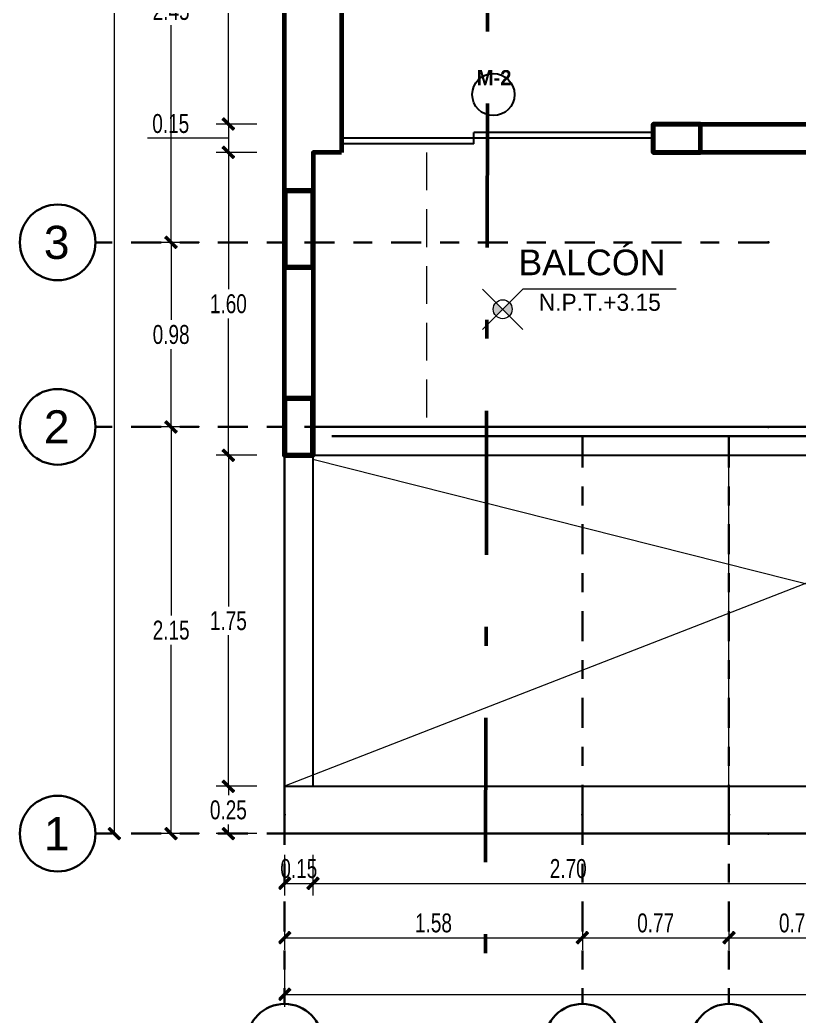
# Model space of a CAD drawing. Header units: millimetres. Extents: x 10612.9 to 10705, y -16533.4 to -16503.9.
# Drawn here: x 10623.72 to 10627.84, y -16527.67 to -16522.4 of the extents above; entities that cross this region are included whole.
import ezdxf
from ezdxf.enums import TextEntityAlignment as Align

# ---------------------------------------------------------------- set-up
doc = ezdxf.new("R2010")
doc.units = ezdxf.units.MM
for name, pattern in [('DASHDOTX2', [50.8, 25.4, -12.7, 0, -12.7]), ('HIDDEN', [0.375, 0.25, -0.125]), ('Punto & Rayas', [0.335139, 0.15875, -0.088194, 0, -0.088194])]:
    doc.linetypes.add(name, pattern=pattern)
for name, color, linetype, lineweight in [('0.6', 252, 'Continuous', 50), ('COLUMNAS', 6, 'Continuous', 20), ('Muro Alto', 1, 'Continuous', 80), ('Muro sin techar', 160, 'Continuous', 40), ('p2', 53, 'Continuous', 20), ('TEXTO AMBIENTES', 7, 'Continuous', 9)]:
    doc.layers.add(name, color=color, linetype=linetype, lineweight=lineweight)
doc.layers.add('Nuevo_Estructura - Forjados', color=7, linetype='Continuous')
doc.layers.add('Nuevo_Estructura - Forjados_Pluma_Nº__209', color=7, linetype='Continuous', lineweight=30, true_color=0x3e4f7b)
doc.layers.add('Nuevo_Estructura - Forjados_Pluma_Nº__219', color=7, linetype='Continuous', lineweight=13, true_color=0x404b6a)
doc.styles.add('arial narrow', font='ARIALNI.TTF')
doc.styles.add('Estilo_Generado_1', font='arial.ttf')
doc.styles.add('mahico', font='GOTHIC.TTF', dxfattribs={"width": 0.75})
doc.styles.add('stylus', font='stylu.ttf')
doc.styles.add('TEXTO PRINCIPAL', font='swissek.ttf', dxfattribs={"height": 0.15})
doc.dimstyles.new('Copia de 50 P', dxfattribs={"dimtxt": 0.1, "dimasz": 0.01, "dimexe": 0.065, "dimexo": 0.0625, "dimgap": 0.025, "dimtad": 1, "dimtih": 1, "dimtoh": 1, "dimzin": 0, "dimdsep": 46, "dimtxsty": 'mahico', "dimblk": 'pa cotas', "dimcen": 0.09, "dimdle": 0.3, "dimclrd": 256, "dimclre": 256, "dimclrt": 256, "dimadec": 0, "dimazin": 0, "dimtfac": 1, "dimtofl": 0, "dimtmove": 0, "dimatfit": 3, "dimfxl": 0.15, "dimfxlon": 1, "dimtolj": 1, "dimtzin": 0, "dimlwd": 5, "dimlwe": 5, "dimarcsym": 0})

# ---------------------------------------------------------------- blocks, each defined once
blk = doc.blocks.new('A$C25241A85')
at = {"layer": 'p2', "lineweight": 9}
h = blk.add_hatch(color=256, dxfattribs=at)
h.paths.add_polyline_path([(0.0707, 0.1414, 0.198912), (0.0561, 0.1061, 0.198912), (0.0707, 0.0707), (0.1061, 0.1061)])
h.paths.add_polyline_path([(0.1061, 0.1061), (0.1414, 0.0707, 0.198912), (0.1561, 0.1061, 0.198912), (0.1414, 0.1414)])
at = {"layer": 'p2'}
blk.add_line((0.2121, 0), (0, 0.2121), dxfattribs=at)
blk.add_lwpolyline([(1.0236, 0.2121), (0.2121, 0.2121), (0, 0)], dxfattribs=at)
blk.add_circle((0.1061, 0.1061), 0.05, dxfattribs=at)
blk = doc.blocks.new('REVREER')
at = {"layer": 'COLUMNAS', "color": 1, "lineweight": 80, "ltscale": 0.2}
for points in [[(10629.8233, -16644.5589), (10629.9733, -16644.5589), (10629.9733, -16644.1566), (10629.8233, -16644.1566)], [(10629.9729, -16645.2536), (10629.8229, -16645.2536), (10629.8229, -16645.5536), (10629.9729, -16645.5536)]]:
    blk.add_lwpolyline(points, close=True, dxfattribs=at)
at = {"layer": 'Muro Alto', "color": 6, "linetype": 'HIDDEN', "lineweight": 60}
blk.add_lwpolyline([(10632.0229, -16643.9536), (10632.0229, -16643.8036), (10631.7729, -16643.8036), (10631.7729, -16643.9536)], close=True, dxfattribs=at)
blk = doc.blocks.new('hjygfvdc')
at = {"layer": '0.6', "linetype": 'DASHDOTX2', "ltscale": 0.03}
blk.add_line((3030.3432, 68.8445), (3030.3974, 92.8394), dxfattribs=at)
blk = doc.blocks.new('Marcador de red estándar')
at = {"layer": 'Nuevo_Estructura - Forjados_Pluma_Nº__209', "color": 167, "linetype": 'Punto & Rayas', "lineweight": 30, "true_color": 0x3e4f7b}
for q in [(-10.9, 0), (-7.9, 0)]:
    blk.add_line((-9.9, 0), q, dxfattribs=at)
at = {"layer": 'Nuevo_Estructura - Forjados_Pluma_Nº__209', "color": 167, "linetype": 'Continuous', "lineweight": 30, "true_color": 0x3e4f7b}
blk.add_circle((-11.1, 0), 0.2, dxfattribs=at)
at = {"layer": 'Nuevo_Estructura - Forjados_Pluma_Nº__209', "color": 167, "linetype": 'Punto & Rayas', "lineweight": 30, "true_color": 0x3e4f7b}
blk.add_point((-9.9, 0), dxfattribs=at)
blk.add_point((-9.9, 0), dxfattribs=at)
at = {"layer": 'Nuevo_Estructura - Forjados_Pluma_Nº__219', "color": 167, "lineweight": 13, "true_color": 0x404b6a, "style": 'Estilo_Generado_1'}
for tag, p in [('AC_MarkerText_1_0', (-10.9725, -0.04)), ('AC_MarkerText_1_1', (11.2275, -0.04))]:
    blk.add_attdef(tag, text='', height=0.175, rotation=270, dxfattribs=at).set_placement(p, align=Align.TOP_CENTER)
blk = doc.blocks.new('pa cotas')
h = blk.add_hatch(color=256)
h.paths.add_polyline_path([(2.38, 3.09), (-3.09, -2.38), (-2.38, -3.09)])
h.paths.add_polyline_path([(3.09, 2.38), (2.38, 3.09), (-2.38, -3.09)])
blk.add_line((-2.38, -3.09), (2.38, 3.09))
blk.add_lwpolyline([(3.09, 2.38), (2.38, 3.09), (-3.09, -2.38), (-2.38, -3.09)], close=True)
blk = doc.blocks.new('*D659')
at = {"lineweight": 5, "transparency": 16777216}
for p, q in [((10599.7027, -16552.1931), (10599.4877, -16552.1931)), ((10599.5527, -16552.2031), (10599.5527, -16562.1156)), ((10599.5527, -16572.1831), (10599.5527, -16562.2706)), ((10599.5527, -16572.1931), (10599.4877, -16572.1931))]:
    blk.add_line(p, q, dxfattribs=at)
at = {"layer": 'Defpoints', "color": 0, "transparency": 16777216}
for p in [(10600.4527, -16552.1931), (10599.5527, -16572.1931), (10599.5527, -16572.1931)]:
    blk.add_point(p, dxfattribs=at)
at = {"lineweight": 5, "transparency": 16777216, "xscale": 0.01, "yscale": 0.01, "zscale": 0.01}
for p, rotation in [((10599.5527, -16552.1931), 90), ((10599.5527, -16572.1931), 270)]:
    blk.add_blockref('pa cotas', p, dxfattribs=dict(at, rotation=rotation))
at = {"transparency": 16777216, "insert": (10599.5527, -16562.1931), "char_height": 0.1, "attachment_point": 5, "style": 'mahico'}
blk.add_mtext('\\A1;20.00', dxfattribs=at)
blk = doc.blocks.new('Marcador de red estándar_2')
at = {"layer": 'Nuevo_Estructura - Forjados_Pluma_Nº__209', "color": 167, "linetype": 'Punto & Rayas', "lineweight": 30, "true_color": 0x3e4f7b}
for p, q in [((-0.9423, 0), (-4.5, 0)), ((0.9423, 0), (4.5, 0))]:
    blk.add_line(p, q, dxfattribs=at)
at = {"layer": 'Nuevo_Estructura - Forjados_Pluma_Nº__209', "color": 167, "linetype": 'Continuous', "lineweight": 30, "true_color": 0x3e4f7b}
for centre in [(-4.7, 0), (4.7, 0)]:
    blk.add_circle(centre, 0.2, dxfattribs=at)
at = {"layer": 'Nuevo_Estructura - Forjados_Pluma_Nº__209', "color": 167, "linetype": 'Punto & Rayas', "lineweight": 30, "true_color": 0x3e4f7b}
blk.add_point((0.9423, 0), dxfattribs=at)
blk.add_point((0.9423, 0), dxfattribs=at)
at = {"layer": 'Nuevo_Estructura - Forjados_Pluma_Nº__219', "color": 167, "lineweight": 13, "true_color": 0x404b6a, "style": 'Estilo_Generado_1'}
for tag, p in [('AC_MarkerText_1_0', (-4.7, -0.1675)), ('AC_MarkerText_1_1', (4.7, -0.1675))]:
    blk.add_attdef(tag, text='', height=0.175, rotation=180, dxfattribs=at).set_placement(p, align=Align.TOP_CENTER)
blk = doc.blocks.new('*D662')
at = {"lineweight": 5, "transparency": 16777216}
for p, q in [((10600.0027, -16566.6181), (10599.7877, -16566.6181)), ((10599.8527, -16566.6281), (10599.8527, -16567.7656)), ((10599.8527, -16569.0581), (10599.8527, -16567.9206)), ((10600.0027, -16569.0681), (10599.7877, -16569.0681))]:
    blk.add_line(p, q, dxfattribs=at)
at = {"layer": 'Defpoints', "color": 0, "transparency": 16777216}
for p in [(10600.4527, -16566.6181), (10599.8527, -16569.0681), (10600.4527, -16569.0681)]:
    blk.add_point(p, dxfattribs=at)
at = {"lineweight": 5, "transparency": 16777216, "xscale": 0.01, "yscale": 0.01, "zscale": 0.01}
for p, rotation in [((10599.8527, -16566.6181), 90), ((10599.8527, -16569.0681), 270)]:
    blk.add_blockref('pa cotas', p, dxfattribs=dict(at, rotation=rotation))
at = {"transparency": 16777216, "insert": (10599.8527, -16567.8431), "char_height": 0.1, "attachment_point": 5, "style": 'mahico'}
blk.add_mtext('\\A1;2.45', dxfattribs=at)
blk = doc.blocks.new('*D663')
at = {"lineweight": 5, "transparency": 16777216}
for p, q in [((10600.0027, -16569.0681), (10599.7877, -16569.0681)), ((10599.8527, -16569.0781), (10599.8527, -16569.4781)), ((10599.8527, -16570.0332), (10599.8527, -16569.6332)), ((10600.0027, -16570.0432), (10599.7877, -16570.0432))]:
    blk.add_line(p, q, dxfattribs=at)
at = {"layer": 'Defpoints', "color": 0, "transparency": 16777216}
for p in [(10600.4527, -16569.0681), (10599.8527, -16570.0432), (10600.4527, -16570.0432)]:
    blk.add_point(p, dxfattribs=at)
at = {"lineweight": 5, "transparency": 16777216, "xscale": 0.01, "yscale": 0.01, "zscale": 0.01}
for p, rotation in [((10599.8527, -16569.0681), 90), ((10599.8527, -16570.0432), 270)]:
    blk.add_blockref('pa cotas', p, dxfattribs=dict(at, rotation=rotation))
at = {"transparency": 16777216, "insert": (10599.8527, -16569.5556), "char_height": 0.1, "attachment_point": 5, "style": 'mahico'}
blk.add_mtext('\\A1;0.98', dxfattribs=at)
blk = doc.blocks.new('*D664')
at = {"lineweight": 5, "transparency": 16777216}
for p, q in [((10600.0027, -16570.0432), (10599.7877, -16570.0432)), ((10599.8527, -16570.0532), (10599.8527, -16571.0406)), ((10599.8527, -16572.1831), (10599.8527, -16571.1957)), ((10600.0027, -16572.1931), (10599.7877, -16572.1931))]:
    blk.add_line(p, q, dxfattribs=at)
at = {"layer": 'Defpoints', "color": 0, "transparency": 16777216}
for p in [(10600.4527, -16570.0432), (10599.8527, -16572.1931), (10600.4527, -16572.1931)]:
    blk.add_point(p, dxfattribs=at)
at = {"lineweight": 5, "transparency": 16777216, "xscale": 0.01, "yscale": 0.01, "zscale": 0.01}
for p, rotation in [((10599.8527, -16570.0432), 90), ((10599.8527, -16572.1931), 270)]:
    blk.add_blockref('pa cotas', p, dxfattribs=dict(at, rotation=rotation))
at = {"transparency": 16777216, "insert": (10599.8527, -16571.1181), "char_height": 0.1, "attachment_point": 5, "style": 'mahico'}
blk.add_mtext('\\A1;2.15', dxfattribs=at)
blk = doc.blocks.new('*D687')
at = {"lineweight": 5, "transparency": 16777216}
for p, q in [((10600.4527, -16572.8931), (10600.4527, -16573.1081)), ((10600.4627, -16573.0431), (10607.4427, -16573.0431)), ((10607.4527, -16573.0431), (10607.4527, -16573.1081))]:
    blk.add_line(p, q, dxfattribs=at)
at = {"layer": 'Defpoints', "color": 0, "transparency": 16777216}
for p in [(10600.4527, -16572.1431), (10607.4527, -16573.0431), (10607.4527, -16573.0431)]:
    blk.add_point(p, dxfattribs=at)
at = {"lineweight": 5, "transparency": 16777216, "xscale": 0.01, "yscale": 0.01, "zscale": 0.01, "rotation": 180}
blk.add_blockref('pa cotas', (10600.4527, -16573.0431), dxfattribs=at)
at = {"lineweight": 5, "transparency": 16777216, "xscale": 0.01, "yscale": 0.01, "zscale": 0.01}
blk.add_blockref('pa cotas', (10607.4527, -16573.0431), dxfattribs=at)
at = {"transparency": 16777216, "insert": (10603.9527, -16572.9656), "char_height": 0.1, "attachment_point": 5, "style": 'mahico'}
blk.add_mtext('\\A1;7.00', dxfattribs=at)
blk = doc.blocks.new('*D688')
at = {"lineweight": 5, "transparency": 16777216}
for p, q in [((10600.4527, -16572.5931), (10600.4527, -16572.8081)), ((10602.0277, -16572.5931), (10602.0277, -16572.8081)), ((10600.4627, -16572.7431), (10602.0177, -16572.7431))]:
    blk.add_line(p, q, dxfattribs=at)
at = {"layer": 'Defpoints', "color": 0, "transparency": 16777216}
for p in [(10600.4527, -16572.1431), (10602.0277, -16572.1931), (10602.0277, -16572.7431)]:
    blk.add_point(p, dxfattribs=at)
at = {"lineweight": 5, "transparency": 16777216, "xscale": 0.01, "yscale": 0.01, "zscale": 0.01, "rotation": 180}
blk.add_blockref('pa cotas', (10600.4527, -16572.7431), dxfattribs=at)
at = {"lineweight": 5, "transparency": 16777216, "xscale": 0.01, "yscale": 0.01, "zscale": 0.01}
blk.add_blockref('pa cotas', (10602.0277, -16572.7431), dxfattribs=at)
at = {"transparency": 16777216, "insert": (10601.2402, -16572.6656), "char_height": 0.1, "attachment_point": 5, "style": 'mahico'}
blk.add_mtext('\\A1;1.58', dxfattribs=at)
blk = doc.blocks.new('*D689')
at = {"lineweight": 5, "transparency": 16777216}
for p, q in [((10602.0277, -16572.5931), (10602.0277, -16572.8081)), ((10602.8027, -16572.5931), (10602.8027, -16572.8081)), ((10602.0377, -16572.7431), (10602.7927, -16572.7431))]:
    blk.add_line(p, q, dxfattribs=at)
at = {"layer": 'Defpoints', "color": 0, "transparency": 16777216}
for p in [(10602.0277, -16572.1931), (10602.8027, -16572.1931), (10602.8027, -16572.7431)]:
    blk.add_point(p, dxfattribs=at)
at = {"lineweight": 5, "transparency": 16777216, "xscale": 0.01, "yscale": 0.01, "zscale": 0.01, "rotation": 180}
blk.add_blockref('pa cotas', (10602.0277, -16572.7431), dxfattribs=at)
at = {"lineweight": 5, "transparency": 16777216, "xscale": 0.01, "yscale": 0.01, "zscale": 0.01}
blk.add_blockref('pa cotas', (10602.8027, -16572.7431), dxfattribs=at)
at = {"transparency": 16777216, "insert": (10602.4152, -16572.6656), "char_height": 0.1, "attachment_point": 5, "style": 'mahico'}
blk.add_mtext('\\A1;0.77', dxfattribs=at)
blk = doc.blocks.new('*D690')
at = {"lineweight": 5, "transparency": 16777216}
for p, q in [((10602.8027, -16572.5931), (10602.8027, -16572.8081)), ((10603.5277, -16572.5931), (10603.5277, -16572.8081)), ((10602.8127, -16572.7431), (10603.5177, -16572.7431))]:
    blk.add_line(p, q, dxfattribs=at)
at = {"layer": 'Defpoints', "color": 0, "transparency": 16777216}
for p in [(10602.8027, -16572.1931), (10603.5277, -16572.1931), (10603.5277, -16572.7431)]:
    blk.add_point(p, dxfattribs=at)
at = {"lineweight": 5, "transparency": 16777216, "xscale": 0.01, "yscale": 0.01, "zscale": 0.01, "rotation": 180}
blk.add_blockref('pa cotas', (10602.8027, -16572.7431), dxfattribs=at)
at = {"lineweight": 5, "transparency": 16777216, "xscale": 0.01, "yscale": 0.01, "zscale": 0.01}
blk.add_blockref('pa cotas', (10603.5277, -16572.7431), dxfattribs=at)
at = {"transparency": 16777216, "insert": (10603.1652, -16572.6656), "char_height": 0.1, "attachment_point": 5, "style": 'mahico'}
blk.add_mtext('\\A1;0.73', dxfattribs=at)
blk = doc.blocks.new('*D864')
at = {"lineweight": 5, "transparency": 16777216}
for p, q in [((10625.1234, -16526.817), (10625.1234, -16527.032)), ((10625.2734, -16526.817), (10625.2734, -16527.032)), ((10625.1334, -16526.967), (10625.2634, -16526.967))]:
    blk.add_line(p, q, dxfattribs=at)
at = {"layer": 'Defpoints', "color": 0, "transparency": 16777216}
for p in [(10625.1234, -16526.7043), (10625.2734, -16526.7043), (10625.2734, -16526.967)]:
    blk.add_point(p, dxfattribs=at)
at = {"lineweight": 5, "transparency": 16777216, "xscale": 0.01, "yscale": 0.01, "zscale": 0.01, "rotation": 180}
blk.add_blockref('pa cotas', (10625.1234, -16526.967), dxfattribs=at)
at = {"lineweight": 5, "transparency": 16777216, "xscale": 0.01, "yscale": 0.01, "zscale": 0.01}
blk.add_blockref('pa cotas', (10625.2734, -16526.967), dxfattribs=at)
at = {"transparency": 16777216, "insert": (10625.1984, -16526.8894), "char_height": 0.1, "attachment_point": 5, "style": 'mahico'}
blk.add_mtext('\\A1;0.15', dxfattribs=at)
blk = doc.blocks.new('*D922')
at = {"lineweight": 5, "transparency": 16777216}
for p, q in [((10625.2734, -16526.817), (10625.2734, -16527.032)), ((10627.9734, -16526.817), (10627.9734, -16527.032)), ((10625.2834, -16526.967), (10627.9634, -16526.967))]:
    blk.add_line(p, q, dxfattribs=at)
at = {"layer": 'Defpoints', "color": 0, "transparency": 16777216}
for p in [(10627.9734, -16523.7043), (10625.2734, -16526.7043), (10627.9734, -16526.967)]:
    blk.add_point(p, dxfattribs=at)
at = {"lineweight": 5, "transparency": 16777216, "xscale": 0.01, "yscale": 0.01, "zscale": 0.01, "rotation": 180}
blk.add_blockref('pa cotas', (10625.2734, -16526.967), dxfattribs=at)
at = {"lineweight": 5, "transparency": 16777216, "xscale": 0.01, "yscale": 0.01, "zscale": 0.01}
blk.add_blockref('pa cotas', (10627.9734, -16526.967), dxfattribs=at)
at = {"transparency": 16777216, "insert": (10626.6234, -16526.8894), "char_height": 0.1, "attachment_point": 5, "style": 'mahico'}
blk.add_mtext('\\A1;2.70', dxfattribs=at)
blk = doc.blocks.new('*D938')
at = {"lineweight": 5, "transparency": 16777216}
for p, q in [((10624.9759, -16518.9543), (10624.7609, -16518.9543)), ((10624.8259, -16518.9643), (10624.8259, -16520.8768)), ((10624.8259, -16522.9443), (10624.8259, -16521.0318)), ((10624.9759, -16522.9543), (10624.7609, -16522.9543))]:
    blk.add_line(p, q, dxfattribs=at)
at = {"layer": 'Defpoints', "color": 0, "transparency": 16777216}
for p in [(10625.4234, -16518.9543), (10624.8259, -16522.9543), (10627.0734, -16522.9543)]:
    blk.add_point(p, dxfattribs=at)
at = {"lineweight": 5, "transparency": 16777216, "xscale": 0.01, "yscale": 0.01, "zscale": 0.01}
for p, rotation in [((10624.8259, -16518.9543), 90), ((10624.8259, -16522.9543), 270)]:
    blk.add_blockref('pa cotas', p, dxfattribs=dict(at, rotation=rotation))
at = {"transparency": 16777216, "insert": (10624.8259, -16520.9543), "char_height": 0.1, "attachment_point": 5, "style": 'mahico'}
blk.add_mtext('\\A1;4.00', dxfattribs=at)
blk = doc.blocks.new('*D939')
at = {"lineweight": 5, "transparency": 16777216}
for p, q in [((10624.9759, -16522.9543), (10624.7609, -16522.9543)), ((10624.8259, -16522.9643), (10624.8259, -16523.0943)), ((10624.6434, -16523.0293), (10624.3988, -16523.0293)), ((10624.8259, -16523.0293), (10624.6434, -16523.0293)), ((10624.9759, -16523.1043), (10624.7609, -16523.1043))]:
    blk.add_line(p, q, dxfattribs=at)
at = {"layer": 'Defpoints', "color": 0, "transparency": 16777216}
for p in [(10627.0734, -16522.9543), (10624.8259, -16523.1043), (10625.2734, -16523.1043)]:
    blk.add_point(p, dxfattribs=at)
at = {"lineweight": 5, "transparency": 16777216, "xscale": 0.01, "yscale": 0.01, "zscale": 0.01}
for p, rotation in [((10624.8259, -16522.9543), 90), ((10624.8259, -16523.1043), 270)]:
    blk.add_blockref('pa cotas', p, dxfattribs=dict(at, rotation=rotation))
at = {"transparency": 16777216, "insert": (10624.5211, -16522.9518), "char_height": 0.1, "attachment_point": 5, "style": 'mahico'}
blk.add_mtext('\\A1;0.15', dxfattribs=at)
blk = doc.blocks.new('*D940')
at = {"lineweight": 5, "transparency": 16777216}
for p, q in [((10624.9759, -16523.1043), (10624.7609, -16523.1043)), ((10624.8259, -16523.1143), (10624.8259, -16523.8268)), ((10624.8259, -16524.6943), (10624.8259, -16523.9818)), ((10624.9759, -16524.7043), (10624.7609, -16524.7043))]:
    blk.add_line(p, q, dxfattribs=at)
at = {"layer": 'Defpoints', "color": 0, "transparency": 16777216}
for p in [(10625.2734, -16523.1043), (10624.8259, -16524.7043), (10625.1234, -16524.7043)]:
    blk.add_point(p, dxfattribs=at)
at = {"lineweight": 5, "transparency": 16777216, "xscale": 0.01, "yscale": 0.01, "zscale": 0.01}
for p, rotation in [((10624.8259, -16523.1043), 90), ((10624.8259, -16524.7043), 270)]:
    blk.add_blockref('pa cotas', p, dxfattribs=dict(at, rotation=rotation))
at = {"transparency": 16777216, "insert": (10624.8259, -16523.9043), "char_height": 0.1, "attachment_point": 5, "style": 'mahico'}
blk.add_mtext('\\A1;1.60', dxfattribs=at)
blk = doc.blocks.new('*D941')
at = {"lineweight": 5, "transparency": 16777216}
for p, q in [((10624.9759, -16524.7043), (10624.7609, -16524.7043)), ((10624.8259, -16524.7143), (10624.8259, -16525.503)), ((10624.8259, -16526.4443), (10624.8259, -16525.6556)), ((10624.9759, -16526.4543), (10624.7609, -16526.4543))]:
    blk.add_line(p, q, dxfattribs=at)
at = {"layer": 'Defpoints', "color": 0, "transparency": 16777216}
for p in [(10625.1234, -16524.7043), (10624.8259, -16526.4543), (10625.1234, -16526.4543)]:
    blk.add_point(p, dxfattribs=at)
at = {"lineweight": 5, "transparency": 16777216, "xscale": 0.01, "yscale": 0.01, "zscale": 0.01}
for p, rotation in [((10624.8259, -16524.7043), 90), ((10624.8259, -16526.4543), 270)]:
    blk.add_blockref('pa cotas', p, dxfattribs=dict(at, rotation=rotation))
at = {"transparency": 16777216, "insert": (10624.8259, -16525.5793), "char_height": 0.1, "attachment_point": 5, "style": 'mahico'}
blk.add_mtext('\\A1;1.75', dxfattribs=at)
blk = doc.blocks.new('*D942')
at = {"lineweight": 5, "transparency": 16777216}
for p, q in [((10624.9759, -16526.4543), (10624.7609, -16526.4543)), ((10624.8259, -16526.4643), (10624.8259, -16526.5018)), ((10624.9759, -16526.7043), (10624.7609, -16526.7043)), ((10624.8259, -16526.6943), (10624.8259, -16526.6568))]:
    blk.add_line(p, q, dxfattribs=at)
at = {"layer": 'Defpoints', "color": 0, "transparency": 16777216}
for p in [(10625.1234, -16526.4543), (10624.8259, -16526.7043), (10625.1234, -16526.7043)]:
    blk.add_point(p, dxfattribs=at)
at = {"lineweight": 5, "transparency": 16777216, "xscale": 0.01, "yscale": 0.01, "zscale": 0.01}
for p, rotation in [((10624.8259, -16526.4543), 90), ((10624.8259, -16526.7043), 270)]:
    blk.add_blockref('pa cotas', p, dxfattribs=dict(at, rotation=rotation))
at = {"transparency": 16777216, "insert": (10624.8259, -16526.5793), "char_height": 0.1, "attachment_point": 5, "style": 'mahico'}
blk.add_mtext('\\A1;0.25', dxfattribs=at)
blk = doc.blocks.new('fdvfvfdvdf')
at = {"layer": 'Nuevo_Estructura - Forjados', "color": 8, "linetype": 'Continuous', "lineweight": 15, "rotation": 90}
for p in [(10600.4527, -16562.1931), (10602.0277, -16562.1931), (10602.8027, -16562.1931)]:
    blk.add_blockref('Marcador de red estándar', p, dxfattribs=at)
at = {"layer": 'Nuevo_Estructura - Forjados', "color": 8, "linetype": 'Continuous', "lineweight": 15}
ref = blk.add_blockref('Marcador de red estándar_2', (10603.9527, -16569.0681), dxfattribs=dict(at, rotation=180))
ref.add_attrib('AC_MarkerText_1', '3', dxfattribs={"layer": 'Nuevo_Estructura - Forjados_Pluma_Nº__219', "color": 167, "lineweight": 13, "true_color": 0x404b6a, "height": 0.175, "style": 'Estilo_Generado_1'}).set_placement((10608.6454, -16568.9806), align=Align.TOP_CENTER)
ref.add_attrib('AC_MarkerText_1_1', '3', dxfattribs={"layer": 'Nuevo_Estructura - Forjados_Pluma_Nº__219', "color": 167, "lineweight": 13, "true_color": 0x404b6a, "height": 0.175, "style": 'Estilo_Generado_1'}).set_placement((10599.2473, -16568.9806), align=Align.TOP_CENTER)
ref = blk.add_blockref('Marcador de red estándar_2', (10603.9527, -16570.0432), dxfattribs=dict(at, rotation=180))
ref.add_attrib('AC_MarkerText_1', '2', dxfattribs={"layer": 'Nuevo_Estructura - Forjados_Pluma_Nº__219', "color": 167, "lineweight": 13, "true_color": 0x404b6a, "height": 0.175, "style": 'Estilo_Generado_1'}).set_placement((10608.6454, -16569.9557), align=Align.TOP_CENTER)
ref.add_attrib('AC_MarkerText_1_1', '2', dxfattribs={"layer": 'Nuevo_Estructura - Forjados_Pluma_Nº__219', "color": 167, "lineweight": 13, "true_color": 0x404b6a, "height": 0.175, "style": 'Estilo_Generado_1'}).set_placement((10599.2473, -16569.9557), align=Align.TOP_CENTER)
ref = blk.add_blockref('Marcador de red estándar_2', (10603.9527, -16572.1931), dxfattribs=dict(at, rotation=180))
ref.add_attrib('AC_MarkerText_1', '1', dxfattribs={"layer": 'Nuevo_Estructura - Forjados_Pluma_Nº__219', "color": 167, "lineweight": 13, "true_color": 0x404b6a, "height": 0.175, "style": 'Estilo_Generado_1'}).set_placement((10608.6454, -16572.1056), align=Align.TOP_CENTER)
ref.add_attrib('AC_MarkerText_1_1', '1', dxfattribs={"layer": 'Nuevo_Estructura - Forjados_Pluma_Nº__219', "color": 167, "lineweight": 13, "true_color": 0x404b6a, "height": 0.175, "style": 'Estilo_Generado_1'}).set_placement((10599.2473, -16572.1056), align=Align.TOP_CENTER)
dim = blk.add_linear_dim(base=(10599.5527, -16572.1931), p1=(10600.4527, -16552.1931), p2=(10599.5527, -16572.1931), angle=270, dimstyle='Copia de 50 P')
dim.commit()
dim.dimension.update_dxf_attribs({"geometry": '*D659', "text_midpoint": (10599.5527, -16562.1931)})
for base, p1, p2, picture, middle in [((10599.8527, -16569.0681), (10600.4527, -16566.6181), (10600.4527, -16569.0681), '*D662', (10599.8527, -16567.8431)), ((10599.8527, -16570.0432), (10600.4527, -16569.0681), (10600.4527, -16570.0432), '*D663', (10599.8527, -16569.5556)), ((10599.8527, -16572.1931), (10600.4527, -16570.0432), (10600.4527, -16572.1931), '*D664', (10599.8527, -16571.1181))]:
    dim = blk.add_linear_dim(base=base, p1=p1, p2=p2, angle=270, dimstyle='Copia de 50 P', override={"dimtmove": 1})
    dim.commit()
    dim.dimension.update_dxf_attribs({"geometry": picture, "text_midpoint": middle})
dim = blk.add_linear_dim(base=(10607.4527, -16573.0431), p1=(10600.4527, -16572.1431), p2=(10607.4527, -16573.0431), dimstyle='Copia de 50 P')
dim.commit()
dim.dimension.update_dxf_attribs({"geometry": '*D687', "text_midpoint": (10603.9527, -16572.9656)})
for base, p1, p2, picture, middle in [((10602.0277454531, -16572.7431302135), (10600.4527454524, -16572.1431303841), (10602.0277454531, -16572.1931303841), '*D688', (10601.2402454527, -16572.6656149178)), ((10602.802745452, -16572.743130214), (10602.027745453, -16572.193130384), (10602.802745452, -16572.193130384), '*D689', (10602.415245453, -16572.665614918)), ((10603.527745453, -16572.743130214), (10602.802745452, -16572.193130384), (10603.527745453, -16572.193130384), '*D690', (10603.165245453, -16572.665614918))]:
    dim = blk.add_linear_dim(base=base, p1=p1, p2=p2, dimstyle='Copia de 50 P', override={"dimtmove": 1})
    dim.commit()
    dim.dimension.update_dxf_attribs({"geometry": picture, "text_midpoint": middle})

msp = doc.modelspace()

# ---------------------------------------------------------------- linework, layer by layer
for p, q in [((10625.1234, -16506.7043), (10625.1234, -16526.7043)), ((10625.2734, -16524.7043), (10625.1234, -16524.7043)), ((10625.2734, -16524.7043), (10625.2734, -16526.4543)), ((10625.2734, -16524.7043), (10631.0734, -16524.7043)), ((10627.4734, -16524.7043), (10628.2734, -16524.7043)), ((10625.1234, -16526.4543), (10627.6234, -16526.4543)), ((10627.6234, -16526.4543), (10632.1234, -16526.4543)), ((10625.1234, -16526.7043), (10632.1234, -16526.7043))]:
    msp.add_line(p, q)
at = {"color": 4}
for p, q in [((10627.0734, -16522.9993), (10626.1234, -16522.9993)), ((10626.1234, -16523.0593), (10626.1234, -16522.9993)), ((10627.0734, -16523.0293), (10625.4234, -16523.0293)), ((10626.1234, -16523.0593), (10625.4234, -16523.0593))]:
    msp.add_line(p, q, dxfattribs=at)
at = {"lineweight": 30}
for p, q in [((10625.3734, -16524.5543), (10630.9613, -16524.5543)), ((10625.3734, -16524.6043), (10631.0113, -16524.6043))]:
    msp.add_line(p, q, dxfattribs=at)
at = {"color": 251, "lineweight": 9, "true_color": 0x636466}
msp.add_line((10627.4734, -16526.4543), (10627.4734, -16524.7043), dxfattribs=at)
msp.add_lwpolyline([(10632.1234, -16508.7043), (10632.1234, -16526.7043), (10625.1234, -16526.7043), (10625.1234, -16506.7043), (10632.1234, -16506.7043), (10632.1234, -16508.7043)])
at = {"lineweight": 60}
for points in [[(10625.4234, -16523.1043), (10625.2738, -16523.1043), (10625.2738, -16524.7043), (10625.1234, -16524.7043), (10625.1234, -16516.8543), (10627.3234, -16516.8543), (10627.3234, -16516.4043), (10627.4734, -16516.4043), (10627.4734, -16516.8543), (10629.0234, -16516.8543), (10629.0234, -16517.0043), (10627.4734, -16517.0043), (10627.4734, -16518.0543), (10627.3234, -16518.0543), (10627.3234, -16517.1043), (10625.2734, -16517.1043), (10625.2734, -16518.8043), (10627.4734, -16518.8043), (10627.4734, -16518.9543), (10625.4234, -16518.9543), (10625.4234, -16522.9543), (10625.4234, -16522.9543)], [(10628.6984, -16523.1043), (10628.2734, -16523.1043), (10628.2734, -16523.5543), (10628.6984, -16523.5543), (10628.6984, -16523.7043), (10627.9734, -16523.7043), (10627.9734, -16523.1043), (10627.0734, -16523.1043), (10627.0734, -16522.9543), (10628.5484, -16522.9543), (10628.5484, -16521.2543), (10628.3984, -16521.2543), (10628.3984, -16521.0043), (10628.5484, -16521.0043), (10628.5484, -16517.9043), (10628.6984, -16517.9043)]]:
    msp.add_lwpolyline(points, close=True, dxfattribs=at)
at = {"color": 251, "lineweight": 9, "true_color": 0x636466}
for points in [[(10629.6234, -16524.7043), (10625.1234, -16526.4543)], [(10625.2734, -16524.7254), (10632.1234, -16526.4543)]]:
    msp.add_lwpolyline(points, dxfattribs=at)
msp.add_circle((10626.2276, -16522.7982), 0.1114)
at = {"layer": 'Muro sin techar', "color": 251, "linetype": 'HIDDEN', "lineweight": 9, "ltscale": 0.8, "true_color": 0x636466}
msp.add_lwpolyline([(10625.8734, -16523.1043), (10625.8734, -16524.6043), (10631.0734, -16524.6043), (10631.0734, -16523.7043)], dxfattribs=at)

# ---------------------------------------------------------------- block references
at = {"lineweight": 70}
msp.add_blockref('hjygfvdc', (7595.8398, -16597.3236), dxfattribs=at)
for name, p in [('fdvfvfdvdf', (24.6706, 45.4888)), ('REVREER', (-4.6995, 120.8493)), ('A$C25241A85', (10626.1708, -16524.039))]:
    msp.add_blockref(name, p)

# ---------------------------------------------------------------- texts
at = {"style": 'TEXTO PRINCIPAL'}
msp.add_text('BALCÓN', height=0.13558, dxfattribs=at).set_placement((10626.7488, -16523.6685), align=Align.MIDDLE)
at = {"style": 'stylus'}
msp.add_text('N.P.T.+3.15', height=0.09, dxfattribs=at).set_placement((10626.7904, -16523.8961), align=Align.MIDDLE_CENTER)
at = {"layer": 'TEXTO AMBIENTES', "insert": (10626.1392, -16522.6688), "char_height": 0.166359, "width": 0.164424, "attachment_point": 1, "style": 'arial narrow'}
msp.add_mtext('{\\fCentury Gothic|b1|i0|c0|p34;\\H0.48089x;M-2\\fCentury Gothic|b1|i1|c0|p34;\\H2.0795x; }', dxfattribs=at)

# ---------------------------------------------------------------- dimensions: what is measured, and where the dimension line sits
for base, p1, p2, picture, middle in [((10624.8259, -16522.9543), (10625.4234, -16518.9543), (10627.0734, -16522.9543), '*D938', (10624.8259, -16520.9543)), ((10624.8259, -16523.1043), (10627.0734, -16522.9543), (10625.2734, -16523.1043), '*D939', (10624.6184, -16522.9518)), ((10624.8259, -16524.7043), (10625.2734, -16523.1043), (10625.1234, -16524.7043), '*D940', (10624.8259, -16523.9043)), ((10624.8259, -16526.4543), (10625.1234, -16524.7043), (10625.1234, -16526.4543), '*D941', (10624.8259, -16525.5793)), ((10624.8259, -16526.7043), (10625.1234, -16526.4543), (10625.1234, -16526.7043), '*D942', (10624.8259, -16526.5793))]:
    dim = msp.add_linear_dim(base=base, p1=p1, p2=p2, angle=90, dimstyle='Copia de 50 P', override={"dimtmove": 1})
    dim.commit()
    dim.dimension.update_dxf_attribs({"geometry": picture, "text_midpoint": middle})
dim = msp.add_linear_dim(base=(10627.9734, -16526.967), p1=(10625.2734, -16526.7043), p2=(10627.9734, -16523.7043), dimstyle='Copia de 50 P', override={"dimtmove": 1})
dim.commit()
dim.dimension.update_dxf_attribs({"geometry": '*D922', "text_midpoint": (10626.6234, -16526.8894)})
dim = msp.add_linear_dim(base=(10625.2734, -16526.967), p1=(10625.1234, -16526.7043), p2=(10625.2734, -16526.7043), dimstyle='Copia de 50 P')
dim.commit()
dim.dimension.update_dxf_attribs({"geometry": '*D864', "text_midpoint": (10625.1984, -16526.967), "dimtype": 160})

doc.saveas('drawing.dxf')
